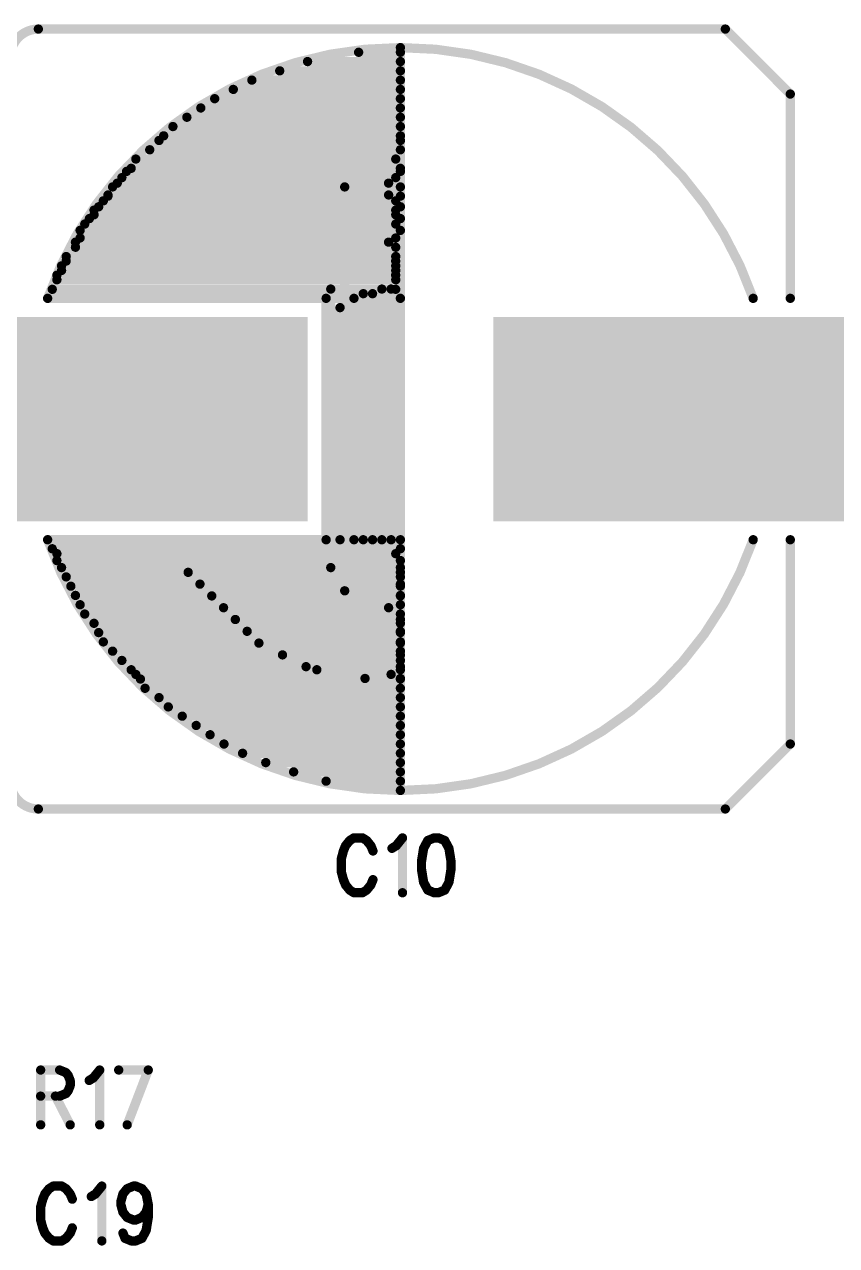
# Model space of a CAD drawing. Extents: x 100 to 147.9, y 92.1 to 144.1.
# Drawn here: x 122.95 to 131.7, y 114.1 to 127.25 of the extents above; entities that cross this region are included whole.
import ezdxf

# ---------------------------------------------------------------- set-up
doc = ezdxf.new("R2010")
doc.units = 0
doc.layers.get('0').update_dxf_attribs({"linetype": 'CONTINUOUS'})
doc.layers.add('MASK-TOP_PHO', color=10, linetype='CONTINUOUS')
doc.layers.add('SILK-TOP_PHO', color=9, linetype='CONTINUOUS')

# ---------------------------------------------------------------- blocks, each defined once
blk = doc.blocks.new('ROUND_1')
at = {"const_width": 0.050038}
blk.add_lwpolyline([(-0.025018, 0, 1), (0.025018, 0, 1)], format="xyb", close=True, dxfattribs=at)
blk = doc.blocks.new('SQUARE_171')
blk.add_solid([(1.099946, 1.099946), (1.099946, -1.099946), (-1.099946, 1.099946), (-1.099946, -1.099946)])

msp = doc.modelspace()

# ---------------------------------------------------------------- linework, layer by layer
at = {"layer": 'MASK-TOP_PHO', "const_width": 2.199892}
for points in [[(123.100084, 123.000008), (124.899928, 123.000008)], [(129.100072, 123.000008), (130.899916, 123.000008)]]:
    msp.add_lwpolyline(points, dxfattribs=at)
at = {"layer": 'SILK-TOP_PHO', "const_width": 0.100076}
for points in [[(123.100084, 127.199898, 0.4142136), (122.80011, 126.899924)], [(130.800094, 124.299726, 0.7106617), (123.199906, 124.299726)], [(123.199906, 121.70029, 0.7106617), (130.800094, 121.70029)], [(122.80011, 119.100092, 0.4142136), (123.100084, 118.800118)]]:
    msp.add_lwpolyline(points, format="xyb", dxfattribs=at)
for points in [[(130.50012, 127.199898), (123.100084, 127.199898)], [(131.19989, 126.499874), (130.50012, 127.199898)], [(127, 127), (127, 119.000016)], [(127, 126.949962), (126.549912, 126.949962)], [(127, 126.750064), (125.700028, 126.750064)], [(127, 126.849886), (126.000002, 126.849886)], [(127, 126.649988), (125.400054, 126.649988)], [(127, 126.549912), (125.199902, 126.549912)], [(131.19989, 124.29998), (131.19989, 126.499874)], [(127, 126.350014), (124.84989, 126.350014)], [(127, 126.45009), (125.000004, 126.45009)], [(127, 126.249938), (124.70003, 126.249938)], [(127, 126.150116), (124.549916, 126.150116)], [(127, 126.000002), (124.400056, 126.000002)], [(127, 126.05004), (124.450094, 126.05004)], [(127, 125.899926), (124.29998, 125.899926)], [(127, 125.700028), (124.100082, 125.700028)], [(124.15012, 125.800104), (126.949962, 125.800104)], [(124.000006, 125.599952), (126.949962, 125.599952)], [(127, 125.667008), (124.050044, 125.667008)], [(127, 125.499876), (123.89993, 125.499876)], [(126.873, 125.540008), (123.949968, 125.540008)], [(126.400052, 125.499876), (126.400052, 121.150126)], [(127, 125.286008), (123.75007, 125.286008)], [(123.800108, 125.350016), (126.949962, 125.350016)], [(126.873, 125.413008), (123.849892, 125.413008)], [(127, 125.400054), (123.849892, 125.400054)], [(127, 125.159008), (123.649994, 125.159008)], [(126.949962, 125.24994), (123.700032, 125.24994)], [(123.700032, 125.199902), (126.949962, 125.199902)], [(127, 125.032008), (123.549918, 125.032008)], [(123.599956, 125.10008), (126.949962, 125.10008)], [(126.873, 124.905008), (123.49988, 124.905008)], [(126.949962, 124.949966), (123.549918, 124.949966)], [(123.49988, 124.84989), (126.949962, 124.84989)], [(126.949962, 124.649992), (123.35002, 124.649992)], [(126.949962, 124.750068), (123.400058, 124.750068)], [(126.9492, 124.701808), (123.400058, 124.701808)], [(126.9492, 124.549408), (123.299982, 124.549408)], [(123.299982, 124.499878), (126.949962, 124.499878)], [(123.35002, 124.599954), (126.949962, 124.599954)], [(126.9492, 124.397008), (123.249944, 124.397008)], [(126.249938, 124.400056), (126.249938, 121.400062)], [(126.800102, 124.400056), (126.800102, 121.700036)], [(126.899924, 124.400056), (126.899924, 121.700036)], [(123.199906, 124.29998), (127, 124.29998)], [(126.1999, 124.29998), (126.1999, 121.700036)], [(126.499874, 124.29998), (126.499874, 121.700036)], [(126.59995, 124.350018), (126.59995, 121.700036)], [(126.700026, 124.350018), (126.700026, 121.700036)], [(126.350014, 124.199904), (126.350014, 121.700036)], [(123.199906, 121.700036), (127, 121.700036)], [(127, 121.603008), (123.249944, 121.603008)], [(131.19989, 119.499888), (131.19989, 121.700036)], [(126.949962, 121.549922), (123.299982, 121.549922)], [(127, 121.476008), (123.299982, 121.476008)], [(123.35002, 121.400062), (127, 121.400062)], [(127, 121.349008), (124.714, 121.349008)], [(127, 121.299986), (123.400058, 121.299986)], [(127, 121.222008), (124.841, 121.222008)], [(127, 121.19991), (123.450096, 121.19991)], [(123.49988, 121.100088), (127, 121.100088)], [(127, 121.095008), (124.968, 121.095008)], [(127, 121.000012), (123.549918, 121.000012)], [(126.873, 120.968008), (125.095, 120.968008)], [(123.599956, 120.899936), (127, 120.899936)], [(127, 120.841008), (125.222, 120.841008)], [(127, 120.800114), (123.700032, 120.800114)], [(123.75007, 120.700038), (127, 120.700038)], [(127, 120.714008), (125.349, 120.714008)], [(127, 120.599962), (123.800108, 120.599962)], [(127, 120.587008), (125.476, 120.587008)], [(123.89993, 120.499886), (127, 120.499886)], [(127, 120.460008), (125.73, 120.460008)], [(127, 120.400064), (124.000006, 120.400064)], [(124.100082, 120.299988), (127, 120.299988)], [(127, 120.333008), (125.984, 120.333008)], [(127, 120.299988), (126.100078, 120.299988)], [(124.15012, 120.24995), (126.899924, 120.24995)], [(127, 120.199912), (124.199904, 120.199912)], [(127, 120.206008), (126.619, 120.206008)], [(127, 120.10009), (124.249942, 120.10009)], [(127, 120.000014), (124.400056, 120.000014)], [(127, 119.899938), (124.499878, 119.899938)], [(127, 119.800116), (124.649992, 119.800116)], [(127, 119.70004), (124.800106, 119.70004)], [(127, 119.599964), (124.949966, 119.599964)], [(127, 119.499888), (125.10008, 119.499888)], [(130.50012, 118.800118), (131.19989, 119.499888)], [(127, 119.400066), (125.299978, 119.400066)], [(127, 119.29999), (125.549914, 119.29999)], [(127, 119.199914), (125.849888, 119.199914)], [(127, 119.100092), (126.1999, 119.100092)], [(123.100084, 118.800118), (130.50012, 118.800118)], [(126.454662, 118.461028), (126.409196, 118.40464)], [(126.499874, 118.488968), (126.454662, 118.461028)], [(126.590806, 118.488968), (126.499874, 118.488968)], [(126.636272, 118.461028), (126.590806, 118.488968)], [(126.681738, 118.40464), (126.636272, 118.461028)], [(126.954534, 118.40464), (127.022606, 118.488968)], [(127.022606, 118.488968), (127.022606, 117.898418)], [(127.295402, 118.461028), (127.249936, 118.376446)], [(127.363728, 118.488968), (127.295402, 118.461028)], [(127.409194, 118.488968), (127.363728, 118.488968)], [(127.477266, 118.461028), (127.409194, 118.488968)], [(127.522732, 118.376446), (127.477266, 118.461028)], [(126.386336, 118.348506), (126.36373, 118.264178)], [(126.409196, 118.40464), (126.386336, 118.348506)], [(126.704598, 118.348506), (126.681738, 118.40464)], [(126.909068, 118.376446), (126.954534, 118.40464)], [(127.249936, 118.376446), (127.22733, 118.235984)], [(127.545338, 118.235984), (127.522732, 118.376446)], [(126.36373, 118.264178), (126.36373, 118.123462)], [(127.22733, 118.235984), (127.22733, 118.151656)], [(127.545338, 118.151656), (127.545338, 118.235984)], [(126.36373, 118.123462), (126.386336, 118.039134)], [(127.22733, 118.151656), (127.249936, 118.01094)], [(127.522732, 118.01094), (127.545338, 118.151656)], [(126.386336, 118.039134), (126.409196, 117.982746)], [(126.409196, 117.982746), (126.454662, 117.926612)], [(126.454662, 117.926612), (126.499874, 117.898418)], [(126.590806, 117.898418), (126.636272, 117.926612)], [(126.636272, 117.926612), (126.681738, 117.982746)], [(126.681738, 117.982746), (126.704598, 118.039134)], [(127.249936, 118.01094), (127.295402, 117.926612)], [(127.295402, 117.926612), (127.363728, 117.898418)], [(127.409194, 117.898418), (127.477266, 117.926612)], [(127.477266, 117.926612), (127.522732, 118.01094)], [(126.499874, 117.898418), (126.590806, 117.898418)], [(127.363728, 117.898418), (127.409194, 117.898418)], [(123.124976, 115.9891), (123.124976, 115.39855)], [(123.124976, 115.9891), (123.329446, 115.9891)], [(123.329446, 115.9891), (123.397772, 115.960906)], [(123.397772, 115.960906), (123.420378, 115.932712)], [(123.693174, 115.904772), (123.761246, 115.9891)], [(123.761246, 115.9891), (123.761246, 115.39855)], [(123.96597, 115.9891), (124.283978, 115.9891)], [(124.283978, 115.9891), (124.056902, 115.39855)], [(123.420378, 115.932712), (123.443238, 115.876578)], [(123.443238, 115.82019), (123.420378, 115.764056)], [(123.443238, 115.876578), (123.443238, 115.82019)], [(123.647708, 115.876578), (123.693174, 115.904772)], [(123.329446, 115.707922), (123.124976, 115.707922)], [(123.28398, 115.707922), (123.443238, 115.39855)], [(123.397772, 115.735862), (123.329446, 115.707922)], [(123.420378, 115.764056), (123.397772, 115.735862)], [(123.170442, 114.654584), (123.147836, 114.59845)], [(123.215908, 114.710972), (123.170442, 114.654584)], [(123.261374, 114.739166), (123.215908, 114.710972)], [(123.352306, 114.739166), (123.261374, 114.739166)], [(123.397772, 114.710972), (123.352306, 114.739166)], [(123.443238, 114.654584), (123.397772, 114.710972)], [(123.465844, 114.59845), (123.443238, 114.654584)], [(123.670568, 114.626644), (123.716034, 114.654584)], [(123.716034, 114.654584), (123.784106, 114.739166)], [(123.784106, 114.739166), (123.784106, 114.148362)], [(123.988576, 114.570256), (124.011436, 114.654584)], [(124.011436, 114.654584), (124.056902, 114.710972)], [(124.056902, 114.710972), (124.124974, 114.739166)], [(124.124974, 114.739166), (124.147834, 114.739166)], [(124.147834, 114.739166), (124.215906, 114.710972)], [(124.215906, 114.710972), (124.261372, 114.654584)], [(124.261372, 114.654584), (124.283978, 114.542062)], [(123.147836, 114.59845), (123.124976, 114.514122)], [(123.124976, 114.514122), (123.124976, 114.373406)], [(123.988576, 114.542062), (123.988576, 114.570256)], [(124.011436, 114.457734), (123.988576, 114.542062)], [(124.283978, 114.542062), (124.261372, 114.457734)], [(124.283978, 114.542062), (124.283978, 114.4016)], [(123.124976, 114.373406), (123.147836, 114.289078)], [(124.056902, 114.4016), (124.011436, 114.457734)], [(124.124974, 114.373406), (124.056902, 114.4016)], [(124.147834, 114.373406), (124.124974, 114.373406)], [(124.215906, 114.4016), (124.147834, 114.373406)], [(124.261372, 114.457734), (124.215906, 114.4016)], [(124.283978, 114.4016), (124.261372, 114.260884)], [(123.147836, 114.289078), (123.170442, 114.23269)], [(123.443238, 114.23269), (123.465844, 114.289078)], [(124.261372, 114.260884), (124.215906, 114.176556)], [(123.170442, 114.23269), (123.215908, 114.176556)], [(123.215908, 114.176556), (123.261374, 114.148362)], [(123.261374, 114.148362), (123.352306, 114.148362)], [(123.352306, 114.148362), (123.397772, 114.176556)], [(123.397772, 114.176556), (123.443238, 114.23269)], [(124.034042, 114.176556), (124.011436, 114.23269)], [(124.102368, 114.148362), (124.034042, 114.176556)], [(124.147834, 114.148362), (124.102368, 114.148362)], [(124.215906, 114.176556), (124.147834, 114.148362)]]:
    msp.add_lwpolyline(points, dxfattribs=at)

# ---------------------------------------------------------------- block references
at = {"layer": 'MASK-TOP_PHO'}
for p in [(123.100084, 123.000008), (124.899928, 123.000008), (129.100072, 123.000008), (130.899916, 123.000008)]:
    msp.add_blockref('SQUARE_171', p, dxfattribs=at)
at = {"layer": 'SILK-TOP_PHO'}
for p in [(123.100084, 127.199898), (123.100084, 127.199898), (130.50012, 127.199898), (127, 127), (126.549912, 126.949962), (127, 126.949962), (125.700028, 126.750064), (126.000002, 126.849886), (127, 126.849886), (127, 126.750064), (125.400054, 126.649988), (127, 126.649988), (125.199902, 126.549912), (127, 126.549912), (131.19989, 126.499874), (124.84989, 126.350014), (125.000004, 126.45009), (127, 126.45009), (127, 126.350014), (124.70003, 126.249938), (127, 126.249938), (124.549916, 126.150116), (127, 126.150116), (124.400056, 126.000002), (124.450094, 126.05004), (127, 126.05004), (127, 126.000002), (124.29998, 125.899926), (127, 125.899926), (124.100082, 125.700028), (124.15012, 125.800104), (126.949962, 125.800104), (127, 125.700028), (124.000006, 125.599952), (124.050044, 125.667008), (126.949962, 125.599952), (127, 125.667008), (123.89993, 125.499876), (123.949968, 125.540008), (126.400052, 125.499876), (126.873, 125.540008), (127, 125.499876), (123.75007, 125.286008), (123.800108, 125.350016), (123.849892, 125.413008), (123.849892, 125.400054), (126.873, 125.413008), (126.949962, 125.350016), (127, 125.400054), (127, 125.286008), (123.649994, 125.159008), (123.700032, 125.24994), (123.700032, 125.199902), (126.949962, 125.24994), (126.949962, 125.199902), (127, 125.159008), (123.549918, 125.032008), (123.599956, 125.10008), (126.949962, 125.10008), (127, 125.032008), (123.49988, 124.905008), (123.549918, 124.949966), (126.873, 124.905008), (126.949962, 124.949966), (123.49988, 124.84989), (126.949962, 124.84989), (123.35002, 124.649992), (123.400058, 124.750068), (123.400058, 124.701808), (126.9492, 124.701808), (126.949962, 124.750068), (126.949962, 124.649992), (123.299982, 124.549408), (123.299982, 124.499878), (123.35002, 124.599954), (126.9492, 124.549408), (126.949962, 124.599954), (126.949962, 124.499878), (123.249944, 124.397008), (126.249938, 124.400056), (126.800102, 124.400056), (126.899924, 124.400056), (126.9492, 124.397008), (123.199906, 124.29998), (123.199906, 124.299726), (126.1999, 124.29998), (126.499874, 124.29998), (126.59995, 124.350018), (126.700026, 124.350018), (127, 124.29998), (130.800094, 124.299726), (131.19989, 124.29998), (126.350014, 124.199904), (123.199906, 121.70029), (123.199906, 121.700036), (123.249944, 121.603008), (126.1999, 121.700036), (126.350014, 121.700036), (126.499874, 121.700036), (126.59995, 121.700036), (126.700026, 121.700036), (126.800102, 121.700036), (126.899924, 121.700036), (127, 121.700036), (127, 121.603008), (130.800094, 121.70029), (131.19989, 121.700036), (123.299982, 121.549922), (123.299982, 121.476008), (126.949962, 121.549922), (127, 121.476008), (123.35002, 121.400062), (124.714, 121.349008), (126.249938, 121.400062), (127, 121.400062), (127, 121.349008), (123.400058, 121.299986), (124.841, 121.222008), (127, 121.299986), (127, 121.222008), (123.450096, 121.19991), (123.49988, 121.100088), (124.968, 121.095008), (126.400052, 121.150126), (127, 121.19991), (127, 121.100088), (127, 121.095008), (123.549918, 121.000012), (125.095, 120.968008), (126.873, 120.968008), (127, 121.000012), (123.599956, 120.899936), (125.222, 120.841008), (127, 120.899936), (127, 120.841008), (123.700032, 120.800114), (123.75007, 120.700038), (125.349, 120.714008), (127, 120.800114), (127, 120.714008), (127, 120.700038), (123.800108, 120.599962), (125.476, 120.587008), (127, 120.599962), (127, 120.587008), (123.89993, 120.499886), (125.73, 120.460008), (127, 120.499886), (127, 120.460008), (124.000006, 120.400064), (124.100082, 120.299988), (125.984, 120.333008), (126.100078, 120.299988), (127, 120.400064), (127, 120.333008), (127, 120.299988), (127, 120.299988), (124.15012, 120.24995), (124.199904, 120.199912), (126.619, 120.206008), (126.899924, 120.24995), (127, 120.206008), (127, 120.199912), (124.249942, 120.10009), (127, 120.10009), (124.400056, 120.000014), (124.499878, 119.899938), (127, 120.000014), (127, 119.899938), (124.649992, 119.800116), (127, 119.800116), (124.800106, 119.70004), (127, 119.70004), (124.949966, 119.599964), (125.10008, 119.499888), (127, 119.599964), (127, 119.499888), (131.19989, 119.499888), (125.299978, 119.400066), (127, 119.400066), (125.549914, 119.29999), (127, 119.29999), (125.849888, 119.199914), (127, 119.199914), (126.1999, 119.100092), (127, 119.100092), (127, 119.000016), (123.100084, 118.800118), (123.100084, 118.800118), (130.50012, 118.800118), (126.454662, 118.461028), (126.499874, 118.488968), (126.590806, 118.488968), (126.636272, 118.461028), (127.022606, 118.488968), (127.295402, 118.461028), (127.363728, 118.488968), (127.363728, 118.488968), (127.409194, 118.488968), (127.477266, 118.461028), (126.386336, 118.348506), (126.409196, 118.40464), (126.681738, 118.40464), (126.704598, 118.348506), (126.909068, 118.376446), (126.954534, 118.40464), (127.249936, 118.376446), (127.522732, 118.376446), (126.36373, 118.264178), (127.22733, 118.235984), (127.545338, 118.235984), (126.36373, 118.123462), (127.22733, 118.151656), (127.545338, 118.151656), (126.386336, 118.039134), (126.409196, 117.982746), (126.454662, 117.926612), (126.636272, 117.926612), (126.681738, 117.982746), (126.704598, 118.039134), (127.249936, 118.01094), (127.295402, 117.926612), (127.477266, 117.926612), (127.522732, 118.01094), (126.499874, 117.898418), (126.590806, 117.898418), (127.022606, 117.898418), (127.363728, 117.898418), (127.409194, 117.898418), (123.124976, 115.9891), (123.124976, 115.9891), (123.329446, 115.9891), (123.397772, 115.960906), (123.761246, 115.9891), (123.96597, 115.9891), (124.283978, 115.9891), (124.283978, 115.9891), (123.420378, 115.932712), (123.443238, 115.876578), (123.443238, 115.82019), (123.647708, 115.876578), (123.693174, 115.904772), (123.124976, 115.707922), (123.28398, 115.707922), (123.329446, 115.707922), (123.397772, 115.735862), (123.420378, 115.764056), (123.124976, 115.39855), (123.443238, 115.39855), (123.761246, 115.39855), (124.056902, 115.39855), (123.170442, 114.654584), (123.215908, 114.710972), (123.261374, 114.739166), (123.352306, 114.739166), (123.397772, 114.710972), (123.443238, 114.654584), (123.716034, 114.654584), (123.784106, 114.739166), (124.011436, 114.654584), (124.056902, 114.710972), (124.124974, 114.739166), (124.147834, 114.739166), (124.215906, 114.710972), (124.261372, 114.654584), (123.124976, 114.514122), (123.147836, 114.59845), (123.465844, 114.59845), (123.670568, 114.626644), (123.988576, 114.570256), (123.988576, 114.542062), (124.283978, 114.542062), (124.283978, 114.542062), (123.124976, 114.373406), (124.011436, 114.457734), (124.056902, 114.4016), (124.124974, 114.373406), (124.147834, 114.373406), (124.215906, 114.4016), (124.261372, 114.457734), (124.283978, 114.4016), (123.147836, 114.289078), (123.465844, 114.289078), (124.261372, 114.260884), (123.170442, 114.23269), (123.215908, 114.176556), (123.261374, 114.148362), (123.352306, 114.148362), (123.397772, 114.176556), (123.443238, 114.23269), (123.784106, 114.148362), (124.011436, 114.23269), (124.034042, 114.176556), (124.102368, 114.148362), (124.147834, 114.148362), (124.215906, 114.176556)]:
    msp.add_blockref('ROUND_1', p, dxfattribs=at)

doc.saveas('drawing.dxf')
